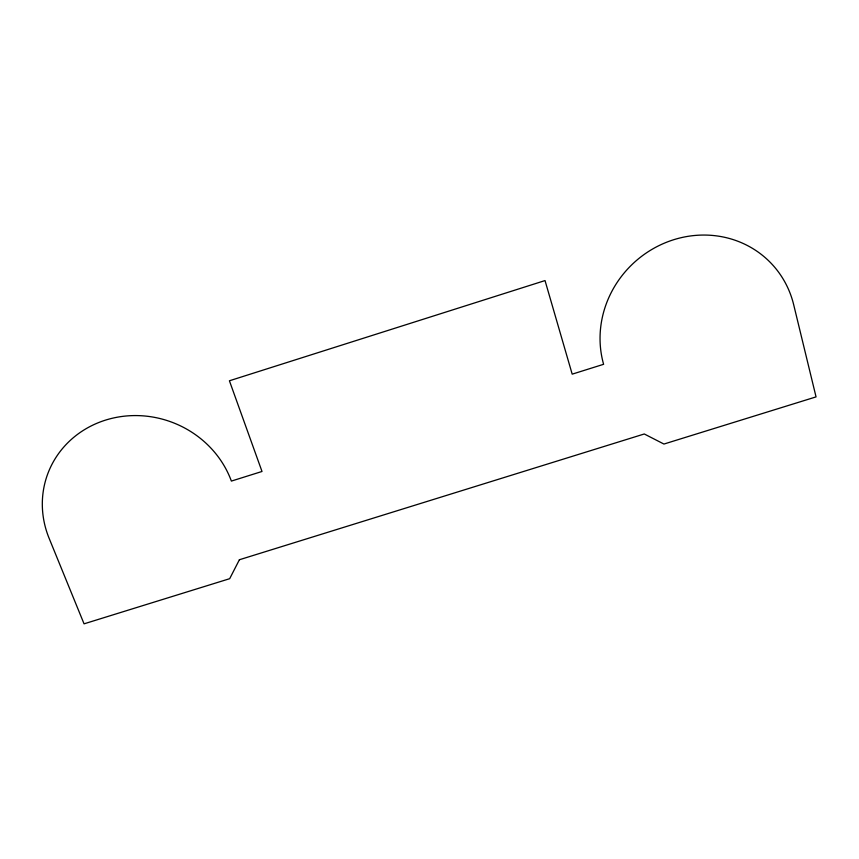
<?xml version="1.0" encoding="UTF-8"?>
<svg xmlns="http://www.w3.org/2000/svg" width="859" height="859" viewBox="0 0 859 859"><rect width="100%" height="100%" fill="white"/><g stroke="black" fill="none" stroke-linecap="round" stroke-linejoin="round"><path stroke-width="1.29" d="M239.393 559.746L229.686 578.687L84.053 623.838L49.103 538.26A98.044 91.72 20.3 0 1 105.56 420.105A98.044 91.72 20.3 0 1 231.382 481.083L262.006 471.473L229.417 380.784L545.025 280.571L572.191 374.159L603.609 364.302A100.739 95.048 -42.9 0 1 673.714 239.715A100.739 95.048 -42.9 0 1 793.673 304.687L816.05 396.89L663.932 444.049L644.282 433.978L239.393 559.746"/></g></svg>
